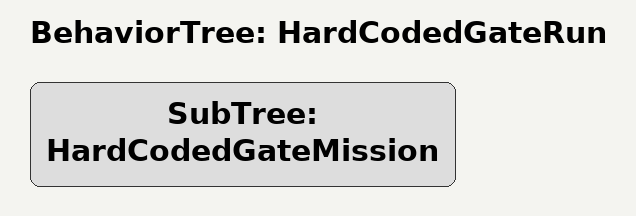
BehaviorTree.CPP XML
<?xml version="1.0" encoding="UTF-8"?>
<root BTCPP_format="4" main_tree_to_execute="HardCodedGateRun">
  <BehaviorTree ID="HardCodedGateRun">
    <SubTree ID="HardCodedGateMission"/>
  </BehaviorTree>
</root>
